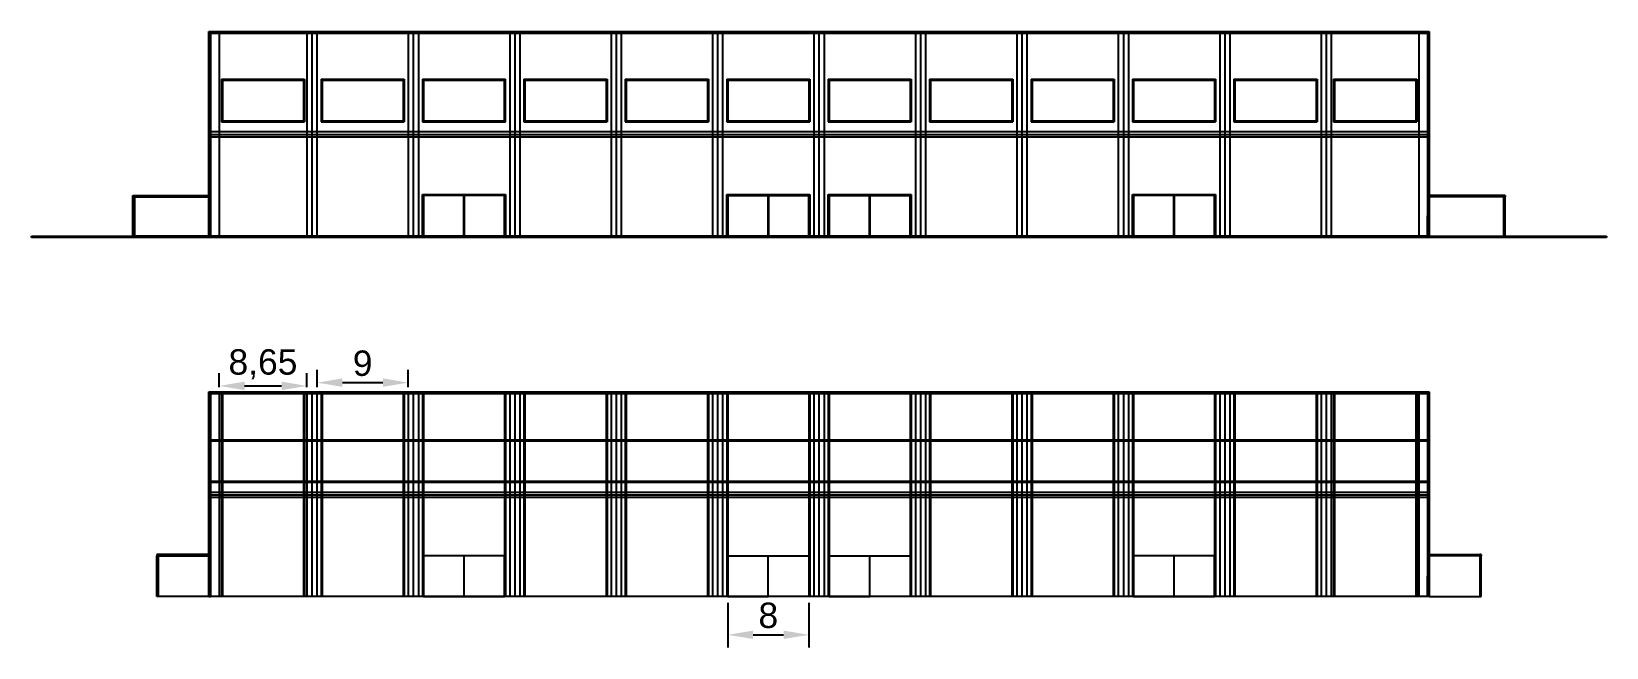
# Model space of a CAD drawing. Header units: millimetres. Extents: x 332 to 3202, y 307 to 1426.
# Drawn here: x 1734.3 to 1889.6, y 594.1 to 654.8 of the extents above; entities that cross this region are included whole.
import ezdxf

# ---------------------------------------------------------------- set-up
doc = ezdxf.new("R2010")
doc.units = ezdxf.units.MM
doc.styles.get("Standard").update_dxf_attribs({"font": 'arial.ttf'})
doc.dimstyles.new('ISO-25', dxfattribs={"dimtxt": 2.5, "dimasz": 2.5, "dimexe": 1.25, "dimexo": 0.625, "dimtad": 1, "dimtxsty": 'Standard', "dimcen": 2.5, "dimadec": 0, "dimazin": 0, "dimtfac": 1, "dimtmove": 0, "dimatfit": 3, "dimfxl": 1, "dimarcsym": 0})

# ---------------------------------------------------------------- blocks, each defined once
blk = doc.blocks.new('*D13')
at = {"color": 0, "lineweight": -2, "transparency": 16777216}
for p, q in [((1752.81, 619.75), (1752.81, 621.12)), ((1755.31, 619.87), (1758.96, 619.87)), ((1761.46, 619.75), (1761.46, 621.12))]:
    blk.add_line(p, q, dxfattribs=at)
at = {"color": 0, "transparency": 16777216}
for points in [[(1755.31, 620.29), (1755.31, 619.45), (1752.81, 619.87)], [(1758.96, 620.29), (1758.96, 619.45), (1761.46, 619.87)]]:
    blk.add_solid(points, dxfattribs=at)
at = {"layer": 'Defpoints', "color": 0, "transparency": 16777216}
for p in [(1761.46, 619.87), (1752.81, 619.12), (1761.46, 619.12)]:
    blk.add_point(p, dxfattribs=at)
at = {"color": 0, "transparency": 16777216, "insert": (1757.13, 622), "char_height": 2.5, "attachment_point": 5}
blk.add_mtext('8,65', dxfattribs=at)
blk = doc.blocks.new('*D14')
at = {"color": 0, "lineweight": -2, "transparency": 16777216}
for p, q in [((1762.46, 619.75), (1762.46, 621.44)), ((1771.46, 619.75), (1771.46, 621.44)), ((1764.96, 620.19), (1768.96, 620.19))]:
    blk.add_line(p, q, dxfattribs=at)
at = {"color": 0, "transparency": 16777216}
for points in [[(1764.96, 620.61), (1764.96, 619.78), (1762.46, 620.19)], [(1768.96, 620.61), (1768.96, 619.78), (1771.46, 620.19)]]:
    blk.add_solid(points, dxfattribs=at)
at = {"layer": 'Defpoints', "color": 0, "transparency": 16777216}
for p in [(1771.46, 620.19), (1762.46, 619.12), (1771.46, 619.12)]:
    blk.add_point(p, dxfattribs=at)
at = {"color": 0, "transparency": 16777216, "insert": (1766.96, 622.09), "char_height": 2.5, "attachment_point": 5}
blk.add_mtext('9', dxfattribs=at)
blk = doc.blocks.new('*D15')
at = {"color": 0, "lineweight": -2, "transparency": 16777216}
for p, q in [((1802.96, 598.5), (1802.96, 594.09)), ((1810.96, 598.5), (1810.96, 594.09)), ((1805.46, 595.34), (1808.46, 595.34))]:
    blk.add_line(p, q, dxfattribs=at)
at = {"color": 0, "transparency": 16777216}
for points in [[(1805.46, 595.76), (1805.46, 594.93), (1802.96, 595.34)], [(1808.46, 595.76), (1808.46, 594.93), (1810.96, 595.34)]]:
    blk.add_solid(points, dxfattribs=at)
at = {"layer": 'Defpoints', "color": 0, "transparency": 16777216}
for p in [(1802.96, 599.12), (1810.96, 599.12), (1810.96, 595.34)]:
    blk.add_point(p, dxfattribs=at)
at = {"color": 0, "transparency": 16777216, "insert": (1806.96, 597.25), "char_height": 2.5, "attachment_point": 5}
blk.add_mtext('8', dxfattribs=at)

msp = doc.modelspace()

# ---------------------------------------------------------------- linework, layer by layer
at = {"color": 7, "true_color": 0xffffff}
for p, q in [((1751.807, 654.641), (1751.807, 654.791)), ((1751.807, 654.791), (1872.107, 654.791)), ((1751.807, 654.641), (1872.107, 654.641)), ((1751.807, 634.641), (1751.807, 654.641)), ((1751.957, 654.641), (1751.957, 634.641)), ((1752.807, 654.641), (1752.807, 634.641)), ((1752.807, 654.641), (1753.132, 654.641)), ((1753.132, 654.641), (1753.032, 654.641)), ((1761.457, 654.641), (1761.132, 654.641)), ((1761.132, 654.641), (1761.232, 654.641)), ((1761.457, 654.641), (1761.457, 634.641)), ((1761.957, 654.641), (1761.957, 634.641)), ((1762.457, 654.641), (1762.457, 634.641)), ((1762.457, 654.641), (1762.957, 654.641)), ((1762.957, 654.641), (1762.857, 654.641)), ((1771.457, 654.641), (1770.957, 654.641)), ((1770.957, 654.641), (1771.057, 654.641)), ((1771.457, 654.641), (1771.457, 634.641)), ((1771.957, 654.641), (1771.957, 634.641)), ((1772.457, 654.641), (1772.457, 634.641)), ((1781.457, 654.641), (1781.457, 634.641)), ((1781.957, 654.641), (1781.957, 634.641)), ((1782.457, 654.641), (1782.457, 634.641)), ((1791.457, 654.641), (1791.457, 634.641)), ((1791.957, 654.641), (1791.957, 634.641)), ((1792.457, 654.641), (1792.457, 634.641)), ((1801.457, 654.641), (1801.457, 634.641)), ((1801.957, 654.641), (1801.957, 634.641)), ((1802.457, 654.641), (1802.457, 634.641)), ((1811.457, 654.641), (1811.457, 634.641)), ((1811.957, 654.641), (1811.957, 634.641)), ((1812.457, 654.641), (1812.457, 634.641)), ((1821.466, 654.641), (1821.466, 634.641)), ((1821.966, 654.641), (1821.966, 634.641)), ((1822.466, 654.641), (1822.466, 634.641)), ((1831.466, 654.641), (1831.466, 634.641)), ((1831.966, 654.641), (1831.966, 634.641)), ((1832.466, 654.641), (1832.466, 634.641)), ((1841.466, 654.641), (1841.466, 634.641)), ((1841.966, 654.641), (1841.966, 634.641)), ((1842.466, 654.641), (1842.466, 634.641)), ((1851.466, 654.641), (1851.466, 634.641)), ((1851.966, 654.641), (1851.966, 634.641)), ((1852.466, 654.641), (1852.466, 634.641)), ((1861.466, 654.641), (1861.466, 634.641)), ((1861.966, 654.641), (1861.966, 634.641)), ((1862.466, 654.641), (1862.466, 634.641)), ((1871.11, 654.641), (1871.11, 634.641)), ((1871.957, 654.641), (1871.957, 634.641)), ((1872.107, 654.791), (1872.107, 654.641)), ((1872.107, 654.641), (1872.107, 634.641)), ((1751.807, 649.991), (1751.807, 650.091)), ((1751.807, 645.991), (1751.807, 649.991)), ((1751.807, 647.991), (1751.807, 648.091)), ((1751.807, 645.991), (1751.807, 647.991)), ((1751.807, 645.891), (1751.807, 645.991)), ((1751.807, 645.891), (1751.807, 645.991)), ((1751.807, 644.891), (1751.807, 645.891)), ((1751.807, 644.891), (1751.807, 645.891)), ((1872.107, 644.891), (1751.807, 644.891)), ((1751.807, 634.641), (1751.807, 644.641)), ((1751.807, 644.641), (1872.107, 644.641)), ((1872.107, 644.641), (1872.107, 645.641)), ((1872.107, 644.641), (1872.107, 645.141)), ((1872.107, 644.641), (1872.107, 645.141)), ((1872.107, 644.641), (1872.107, 644.891)), ((1872.107, 644.641), (1872.107, 644.141)), ((1872.107, 644.641), (1872.107, 644.141)), ((1872.107, 644.641), (1872.107, 644.391)), ((1872.107, 644.391), (1751.807, 644.391)), ((1872.107, 634.641), (1751.807, 634.641)), ((1751.807, 619.122), (1751.807, 619.272)), ((1751.807, 619.272), (1872.107, 619.272)), ((1751.807, 619.122), (1872.107, 619.122)), ((1751.807, 599.122), (1751.807, 619.122)), ((1751.957, 619.122), (1751.957, 599.122)), ((1752.807, 619.122), (1752.807, 599.122)), ((1752.807, 619.122), (1753.132, 619.122)), ((1753.132, 619.122), (1753.032, 619.122)), ((1761.457, 619.122), (1761.132, 619.122)), ((1761.132, 619.122), (1761.232, 619.122)), ((1761.457, 619.122), (1761.457, 599.122)), ((1761.957, 619.122), (1761.957, 599.122)), ((1762.457, 619.122), (1762.457, 599.122)), ((1762.457, 619.122), (1762.957, 619.122)), ((1762.957, 619.122), (1762.857, 619.122)), ((1771.457, 619.122), (1770.957, 619.122)), ((1770.957, 619.122), (1771.057, 619.122)), ((1771.457, 619.122), (1771.457, 599.122)), ((1771.957, 619.122), (1771.957, 599.122)), ((1772.457, 619.122), (1772.457, 599.122)), ((1781.457, 619.122), (1781.457, 599.122)), ((1781.957, 619.122), (1781.957, 599.122)), ((1782.457, 619.122), (1782.457, 599.122)), ((1791.457, 619.122), (1791.457, 599.122)), ((1791.957, 619.122), (1791.957, 599.122)), ((1792.457, 619.122), (1792.457, 599.122)), ((1801.457, 619.122), (1801.457, 599.122)), ((1801.957, 619.122), (1801.957, 599.122)), ((1802.457, 619.122), (1802.457, 599.122)), ((1811.457, 619.122), (1811.457, 599.122)), ((1811.957, 619.122), (1811.957, 599.122)), ((1812.457, 619.122), (1812.457, 599.122)), ((1821.466, 619.122), (1821.466, 599.122)), ((1821.966, 619.122), (1821.966, 599.122)), ((1822.466, 619.122), (1822.466, 599.122)), ((1831.466, 619.122), (1831.466, 599.122)), ((1831.966, 619.122), (1831.966, 599.122)), ((1832.466, 619.122), (1832.466, 599.122)), ((1841.466, 619.122), (1841.466, 599.122)), ((1841.966, 619.122), (1841.966, 599.122)), ((1842.466, 619.122), (1842.466, 599.122)), ((1851.466, 619.122), (1851.466, 599.122)), ((1851.966, 619.122), (1851.966, 599.122)), ((1852.466, 619.122), (1852.466, 599.122)), ((1861.466, 619.122), (1861.466, 599.122)), ((1861.966, 619.122), (1861.966, 599.122)), ((1862.466, 619.122), (1862.466, 599.122)), ((1871.11, 619.122), (1871.11, 599.122)), ((1871.957, 619.122), (1871.957, 599.122)), ((1872.107, 619.272), (1872.107, 619.122)), ((1872.107, 619.122), (1872.107, 599.122)), ((1751.807, 614.472), (1751.807, 614.572)), ((1751.807, 610.472), (1751.807, 614.472)), ((1751.807, 612.472), (1751.807, 612.572)), ((1751.807, 610.472), (1751.807, 612.472)), ((1751.807, 610.372), (1751.807, 610.472)), ((1751.807, 610.372), (1751.807, 610.472)), ((1751.807, 609.372), (1751.807, 610.372)), ((1751.807, 609.372), (1751.807, 610.372)), ((1872.107, 609.372), (1751.807, 609.372)), ((1751.807, 599.122), (1751.807, 609.122)), ((1751.807, 609.122), (1872.107, 609.122)), ((1872.107, 608.872), (1751.807, 608.872)), ((1872.107, 609.122), (1872.107, 610.122)), ((1872.107, 609.122), (1872.107, 609.622)), ((1872.107, 609.122), (1872.107, 609.622)), ((1872.107, 609.122), (1872.107, 609.372)), ((1872.107, 609.122), (1872.107, 608.622)), ((1872.107, 609.122), (1872.107, 608.622)), ((1872.107, 609.122), (1872.107, 608.872)), ((1872.107, 599.122), (1751.807, 599.122))]:
    msp.add_line(p, q, dxfattribs=at)
at = {"color": 40, "true_color": 0xf8d731}
for p, q in [((1772.457, 654.641), (1772.857, 654.641)), ((1782.457, 654.641), (1782.857, 654.641)), ((1792.457, 654.641), (1792.857, 654.641)), ((1802.457, 654.641), (1802.857, 654.641)), ((1812.457, 654.641), (1812.857, 654.641)), ((1822.466, 654.641), (1822.866, 654.641)), ((1832.466, 654.641), (1832.866, 654.641)), ((1842.466, 654.641), (1842.866, 654.641)), ((1852.466, 654.641), (1852.866, 654.641)), ((1862.466, 654.641), (1862.791, 654.641)), ((1772.457, 619.122), (1772.857, 619.122)), ((1782.457, 619.122), (1782.857, 619.122)), ((1792.457, 619.122), (1792.857, 619.122)), ((1802.457, 619.122), (1802.857, 619.122)), ((1812.457, 619.122), (1812.857, 619.122)), ((1822.466, 619.122), (1822.866, 619.122)), ((1832.466, 619.122), (1832.866, 619.122)), ((1842.466, 619.122), (1842.866, 619.122)), ((1852.466, 619.122), (1852.866, 619.122)), ((1862.466, 619.122), (1862.791, 619.122))]:
    msp.add_line(p, q, dxfattribs=at)
at = {"color": 5}
for p, q in [((1753.032, 650.091), (1753.032, 645.891)), ((1753.032, 650.091), (1761.232, 650.091)), ((1753.032, 649.991), (1761.232, 649.991)), ((1753.132, 650.091), (1753.132, 645.891)), ((1761.132, 650.091), (1761.132, 645.891)), ((1761.232, 650.091), (1761.232, 645.891)), ((1762.857, 650.091), (1762.857, 645.891)), ((1762.857, 650.091), (1771.057, 650.091)), ((1762.857, 649.991), (1771.057, 649.991)), ((1762.957, 650.091), (1762.957, 645.891)), ((1770.957, 650.091), (1770.957, 645.891)), ((1771.057, 650.091), (1771.057, 645.891)), ((1772.857, 650.091), (1772.857, 645.891)), ((1772.857, 650.091), (1781.057, 650.091)), ((1772.857, 649.991), (1781.057, 649.991)), ((1772.957, 650.091), (1772.957, 645.891)), ((1780.957, 649.991), (1780.957, 650.091)), ((1780.957, 645.991), (1780.957, 649.991)), ((1781.057, 649.991), (1781.057, 650.091)), ((1781.057, 645.991), (1781.057, 649.991)), ((1782.857, 650.091), (1782.857, 645.891)), ((1782.857, 650.091), (1791.057, 650.091)), ((1782.857, 649.991), (1791.057, 649.991)), ((1782.957, 650.091), (1782.957, 645.891)), ((1790.957, 650.091), (1790.957, 645.891)), ((1791.057, 650.091), (1791.057, 645.891)), ((1792.857, 650.091), (1792.857, 645.891)), ((1792.857, 650.091), (1801.057, 650.091)), ((1792.857, 649.991), (1801.057, 649.991)), ((1792.957, 650.091), (1792.957, 645.891)), ((1800.957, 650.091), (1800.957, 645.891)), ((1801.057, 650.091), (1801.057, 645.891)), ((1802.857, 650.091), (1802.857, 645.891)), ((1802.857, 650.091), (1811.057, 650.091)), ((1802.857, 649.991), (1811.057, 649.991)), ((1802.957, 650.091), (1802.957, 645.891)), ((1810.957, 650.091), (1810.957, 645.891)), ((1811.057, 650.091), (1811.057, 645.891)), ((1812.857, 650.091), (1812.857, 645.891)), ((1812.857, 650.091), (1821.057, 650.091)), ((1812.857, 649.991), (1821.057, 649.991)), ((1812.957, 650.091), (1812.957, 645.891)), ((1820.957, 650.091), (1820.957, 645.891)), ((1821.057, 650.091), (1821.057, 645.891)), ((1822.866, 650.091), (1822.866, 645.891)), ((1822.866, 650.091), (1831.066, 650.091)), ((1822.866, 649.991), (1831.066, 649.991)), ((1822.966, 650.091), (1822.966, 645.891)), ((1830.966, 650.091), (1830.966, 645.891)), ((1831.066, 650.091), (1831.066, 645.891)), ((1832.866, 650.091), (1832.866, 645.891)), ((1832.866, 650.091), (1841.066, 650.091)), ((1832.866, 649.991), (1841.066, 649.991)), ((1832.966, 650.091), (1832.966, 645.891)), ((1840.966, 650.091), (1840.966, 645.891)), ((1841.066, 650.091), (1841.066, 645.891)), ((1842.866, 650.091), (1842.866, 645.891)), ((1842.866, 650.091), (1851.066, 650.091)), ((1842.866, 649.991), (1851.066, 649.991)), ((1842.966, 650.091), (1842.966, 645.891)), ((1850.966, 650.091), (1850.966, 645.891)), ((1851.066, 650.091), (1851.066, 645.891)), ((1852.866, 650.091), (1852.866, 645.891)), ((1852.866, 650.091), (1861.066, 650.091)), ((1852.866, 649.991), (1861.066, 649.991)), ((1852.966, 650.091), (1852.966, 645.891)), ((1860.966, 650.091), (1860.966, 645.891)), ((1861.066, 650.091), (1861.066, 645.891)), ((1862.691, 650.091), (1862.691, 645.891)), ((1862.691, 650.091), (1870.891, 650.091)), ((1862.691, 649.991), (1870.891, 649.991)), ((1862.791, 650.091), (1862.791, 645.891)), ((1870.791, 650.091), (1870.791, 645.891)), ((1870.891, 650.091), (1870.891, 645.891)), ((1753.032, 645.991), (1761.232, 645.991)), ((1753.032, 645.891), (1761.232, 645.891)), ((1762.857, 645.991), (1771.057, 645.991)), ((1762.857, 645.891), (1771.057, 645.891)), ((1772.857, 645.991), (1781.057, 645.991)), ((1772.857, 645.891), (1781.057, 645.891)), ((1780.957, 645.891), (1780.957, 645.991)), ((1781.057, 645.891), (1781.057, 645.991)), ((1782.857, 645.991), (1791.057, 645.991)), ((1782.857, 645.891), (1791.057, 645.891)), ((1792.857, 645.991), (1801.057, 645.991)), ((1792.857, 645.891), (1801.057, 645.891)), ((1802.857, 645.991), (1811.057, 645.991)), ((1802.857, 645.891), (1811.057, 645.891)), ((1812.857, 645.991), (1821.057, 645.991)), ((1812.857, 645.891), (1821.057, 645.891)), ((1822.866, 645.991), (1831.066, 645.991)), ((1822.866, 645.891), (1831.066, 645.891)), ((1832.866, 645.991), (1841.066, 645.991)), ((1832.866, 645.891), (1841.066, 645.891)), ((1842.866, 645.991), (1851.066, 645.991)), ((1842.866, 645.891), (1851.066, 645.891)), ((1852.866, 645.991), (1861.066, 645.991)), ((1852.866, 645.891), (1861.066, 645.891)), ((1862.691, 645.991), (1870.891, 645.991)), ((1862.691, 645.891), (1870.891, 645.891)), ((1753.032, 619.122), (1753.032, 599.122)), ((1753.132, 619.122), (1753.132, 599.122)), ((1761.132, 619.122), (1761.132, 599.122)), ((1761.232, 619.122), (1761.232, 599.122)), ((1762.857, 619.122), (1762.857, 599.122)), ((1762.957, 619.122), (1762.957, 599.122)), ((1770.957, 619.122), (1770.957, 599.122)), ((1771.057, 619.122), (1771.057, 599.122)), ((1772.857, 619.122), (1772.857, 599.122)), ((1772.957, 619.122), (1772.957, 599.122)), ((1780.957, 619.122), (1780.957, 599.122)), ((1781.057, 619.122), (1781.057, 599.122)), ((1782.857, 619.122), (1782.857, 599.122)), ((1782.957, 619.122), (1782.957, 599.122)), ((1790.957, 619.122), (1790.957, 599.122)), ((1791.057, 619.122), (1791.057, 599.122)), ((1792.857, 619.122), (1792.857, 599.122)), ((1792.957, 619.122), (1792.957, 599.122)), ((1800.957, 619.122), (1800.957, 599.122)), ((1801.057, 619.122), (1801.057, 599.122)), ((1802.857, 619.122), (1802.857, 599.122)), ((1802.957, 619.122), (1802.957, 599.122)), ((1810.957, 619.122), (1810.957, 599.122)), ((1811.057, 619.122), (1811.057, 599.122)), ((1812.857, 619.122), (1812.857, 599.122)), ((1812.957, 619.122), (1812.957, 599.122)), ((1820.957, 619.122), (1820.957, 599.122)), ((1821.057, 619.122), (1821.057, 599.122)), ((1822.866, 619.122), (1822.866, 599.122)), ((1822.966, 619.122), (1822.966, 599.122)), ((1830.966, 619.122), (1830.966, 599.122)), ((1831.066, 619.122), (1831.066, 599.122)), ((1832.866, 619.122), (1832.866, 599.122)), ((1832.966, 619.122), (1832.966, 599.122)), ((1840.966, 619.122), (1840.966, 599.122)), ((1841.066, 619.122), (1841.066, 599.122)), ((1842.866, 619.122), (1842.866, 599.122)), ((1842.966, 619.122), (1842.966, 599.122)), ((1850.966, 619.122), (1850.966, 599.122)), ((1851.066, 619.122), (1851.066, 599.122)), ((1852.866, 619.122), (1852.866, 599.122)), ((1852.966, 619.122), (1852.966, 599.122)), ((1860.966, 619.122), (1860.966, 599.122)), ((1861.066, 619.122), (1861.066, 599.122)), ((1862.691, 619.122), (1862.691, 599.122)), ((1862.791, 619.122), (1862.791, 599.122)), ((1870.791, 619.122), (1870.791, 599.122)), ((1870.891, 619.122), (1870.891, 599.122)), ((1751.807, 614.572), (1872.107, 614.572)), ((1751.807, 614.472), (1872.107, 614.472)), ((1751.807, 610.472), (1872.107, 610.472)), ((1751.807, 610.372), (1872.107, 610.372))]:
    msp.add_line(p, q, dxfattribs=at)
at = {"color": 3}
for p, q in [((1744.307, 634.641), (1744.307, 638.641)), ((1744.307, 638.641), (1751.807, 638.641)), ((1744.307, 638.641), (1744.307, 638.491)), ((1744.307, 638.641), (1744.457, 638.641)), ((1744.307, 638.491), (1751.807, 638.491)), ((1744.457, 638.641), (1744.457, 634.641)), ((1751.807, 638.641), (1751.807, 634.641)), ((1751.807, 638.641), (1751.957, 638.641)), ((1751.957, 638.641), (1751.957, 636.641)), ((1872.107, 638.641), (1871.957, 638.641)), ((1871.957, 638.641), (1871.957, 636.641)), ((1879.607, 638.641), (1872.107, 638.641)), ((1872.107, 638.641), (1872.107, 634.641)), ((1879.607, 638.491), (1872.107, 638.491)), ((1879.607, 638.641), (1879.457, 638.641)), ((1879.457, 638.641), (1879.457, 634.641)), ((1879.607, 634.641), (1879.607, 638.641)), ((1879.607, 638.641), (1879.607, 638.491)), ((1751.957, 636.641), (1751.807, 636.641)), ((1751.957, 634.641), (1751.957, 636.641)), ((1871.957, 636.641), (1871.957, 634.641)), ((1872.107, 636.641), (1871.957, 636.641)), ((1872.107, 634.641), (1872.107, 636.641)), ((1734.307, 634.491), (1734.307, 634.641)), ((1734.307, 634.641), (1744.457, 634.641)), ((1744.307, 634.491), (1734.307, 634.491)), ((1751.807, 634.641), (1744.307, 634.641)), ((1889.607, 634.491), (1744.307, 634.491)), ((1744.457, 634.641), (1879.607, 634.641)), ((1751.807, 634.641), (1751.957, 634.641)), ((1871.957, 634.641), (1872.107, 634.641)), ((1872.107, 634.641), (1879.607, 634.641)), ((1879.607, 634.641), (1889.607, 634.641)), ((1889.607, 634.641), (1889.607, 634.491))]:
    msp.add_line(p, q, dxfattribs=at)
at = {"color": 1}
for p, q in [((1772.857, 634.641), (1772.857, 638.741)), ((1772.857, 638.741), (1781.057, 638.741)), ((1780.957, 638.641), (1772.957, 638.641)), ((1772.957, 638.641), (1772.957, 634.641)), ((1777.007, 638.641), (1776.907, 638.641)), ((1776.907, 638.641), (1776.907, 634.641)), ((1776.957, 634.641), (1776.957, 638.641)), ((1777.007, 634.641), (1777.007, 638.641)), ((1780.957, 634.641), (1780.957, 638.641)), ((1781.057, 638.741), (1781.057, 634.641)), ((1802.857, 634.641), (1802.857, 638.741)), ((1802.857, 638.741), (1811.057, 638.741)), ((1802.957, 634.641), (1802.957, 638.641)), ((1802.957, 638.641), (1806.957, 638.641)), ((1810.957, 638.641), (1802.957, 638.641)), ((1802.957, 638.641), (1802.957, 634.641)), ((1807.007, 638.641), (1806.907, 638.641)), ((1806.907, 638.641), (1806.907, 634.641)), ((1806.957, 634.641), (1806.957, 638.641)), ((1806.957, 638.641), (1810.957, 638.641)), ((1806.957, 634.641), (1806.957, 638.641)), ((1807.007, 634.641), (1807.007, 638.641)), ((1810.957, 638.641), (1810.957, 634.641)), ((1810.957, 634.641), (1810.957, 638.641)), ((1811.057, 638.741), (1811.057, 634.641)), ((1812.857, 634.641), (1812.857, 638.741)), ((1812.857, 638.741), (1821.057, 638.741)), ((1812.957, 634.641), (1812.957, 638.641)), ((1812.957, 638.641), (1820.957, 638.641)), ((1820.957, 638.641), (1812.957, 638.641)), ((1812.957, 638.641), (1812.957, 634.641)), ((1817.007, 638.641), (1816.907, 638.641)), ((1816.907, 638.641), (1816.907, 634.641)), ((1816.957, 634.641), (1816.957, 638.641)), ((1816.957, 634.641), (1816.957, 638.641)), ((1817.007, 634.641), (1817.007, 638.641)), ((1820.957, 638.641), (1820.957, 634.641)), ((1820.957, 634.641), (1820.957, 638.641)), ((1821.057, 638.741), (1821.057, 634.641)), ((1842.866, 634.641), (1842.866, 638.741)), ((1842.866, 638.741), (1851.066, 638.741)), ((1850.966, 638.641), (1842.966, 638.641)), ((1842.966, 638.641), (1842.966, 634.641)), ((1850.966, 638.641), (1842.966, 638.641)), ((1842.966, 638.641), (1842.966, 634.641)), ((1847.016, 638.641), (1846.916, 638.641)), ((1846.916, 638.641), (1846.916, 634.641)), ((1846.966, 634.641), (1846.966, 638.641)), ((1846.966, 634.641), (1846.966, 638.641)), ((1847.016, 634.641), (1847.016, 638.641)), ((1850.966, 634.641), (1850.966, 638.641)), ((1850.966, 634.641), (1850.966, 638.641)), ((1851.066, 638.741), (1851.066, 634.641)), ((1751.957, 636.641), (1751.807, 636.641)), ((1751.807, 636.641), (1751.807, 634.641)), ((1751.957, 634.641), (1751.957, 636.641)), ((1871.957, 634.641), (1871.957, 636.641)), ((1871.957, 636.641), (1872.107, 636.641)), ((1751.807, 634.641), (1751.957, 634.641)), ((1772.957, 634.641), (1772.857, 634.641)), ((1772.957, 634.641), (1780.957, 634.641)), ((1772.957, 634.641), (1776.957, 634.641)), ((1776.907, 634.641), (1776.957, 634.641)), ((1776.957, 634.641), (1777.007, 634.641)), ((1781.057, 634.641), (1780.957, 634.641)), ((1802.957, 634.641), (1802.857, 634.641)), ((1802.957, 634.641), (1806.957, 634.641)), ((1802.957, 634.641), (1810.957, 634.641)), ((1802.957, 634.641), (1806.957, 634.641)), ((1806.907, 634.641), (1806.957, 634.641)), ((1810.957, 634.641), (1806.957, 634.641)), ((1806.957, 634.641), (1807.007, 634.641)), ((1811.057, 634.641), (1810.957, 634.641)), ((1812.957, 634.641), (1812.857, 634.641)), ((1820.957, 634.641), (1812.957, 634.641)), ((1812.957, 634.641), (1816.957, 634.641)), ((1812.957, 634.641), (1820.957, 634.641)), ((1812.957, 634.641), (1816.957, 634.641)), ((1816.907, 634.641), (1816.957, 634.641)), ((1816.957, 634.641), (1817.007, 634.641)), ((1821.057, 634.641), (1820.957, 634.641)), ((1842.966, 634.641), (1842.866, 634.641)), ((1842.966, 634.641), (1850.966, 634.641)), ((1842.966, 634.641), (1846.966, 634.641)), ((1842.966, 634.641), (1850.966, 634.641)), ((1842.966, 634.641), (1846.966, 634.641)), ((1846.916, 634.641), (1846.966, 634.641)), ((1846.966, 634.641), (1847.016, 634.641)), ((1851.066, 634.641), (1850.966, 634.641)), ((1872.107, 634.641), (1871.957, 634.641)), ((1751.807, 603.272), (1746.657, 603.272)), ((1746.657, 603.272), (1746.657, 603.122)), ((1746.657, 603.272), (1746.807, 603.272)), ((1746.657, 599.122), (1746.657, 603.122)), ((1746.657, 603.122), (1751.807, 603.122)), ((1746.807, 603.272), (1746.807, 599.122)), ((1751.807, 603.122), (1751.807, 603.272)), ((1751.807, 603.122), (1751.807, 599.122)), ((1780.957, 603.122), (1772.957, 603.122)), ((1772.957, 603.122), (1772.957, 599.122)), ((1776.957, 599.122), (1776.957, 603.122)), ((1780.957, 599.122), (1780.957, 603.122)), ((1802.957, 599.122), (1802.957, 603.122)), ((1802.957, 603.122), (1806.957, 603.122)), ((1806.957, 599.122), (1806.957, 603.122)), ((1806.957, 603.122), (1810.957, 603.122)), ((1810.957, 603.122), (1810.957, 599.122)), ((1812.957, 599.122), (1812.957, 603.122)), ((1812.957, 603.122), (1820.957, 603.122)), ((1816.957, 599.122), (1816.957, 603.122)), ((1820.957, 603.122), (1820.957, 599.122)), ((1850.966, 603.122), (1842.966, 603.122)), ((1842.966, 603.122), (1842.966, 599.122)), ((1846.966, 599.122), (1846.966, 603.122)), ((1850.966, 599.122), (1850.966, 603.122)), ((1872.107, 603.122), (1872.107, 603.272)), ((1872.107, 603.272), (1877.257, 603.272)), ((1877.257, 603.122), (1872.107, 603.122)), ((1872.107, 603.122), (1872.107, 599.122)), ((1877.257, 603.272), (1877.107, 603.272)), ((1877.107, 603.272), (1877.107, 599.122)), ((1877.257, 603.272), (1877.257, 603.122)), ((1877.257, 599.122), (1877.257, 603.122)), ((1751.957, 601.122), (1751.807, 601.122)), ((1751.807, 601.122), (1751.807, 599.122)), ((1751.957, 599.122), (1751.957, 601.122)), ((1871.957, 599.122), (1871.957, 601.122)), ((1871.957, 601.122), (1872.107, 601.122)), ((1751.807, 599.122), (1746.657, 599.122)), ((1751.807, 599.122), (1751.957, 599.122)), ((1772.957, 599.122), (1780.957, 599.122)), ((1772.957, 599.122), (1776.957, 599.122)), ((1802.957, 599.122), (1806.957, 599.122)), ((1810.957, 599.122), (1806.957, 599.122)), ((1820.957, 599.122), (1812.957, 599.122)), ((1812.957, 599.122), (1816.957, 599.122)), ((1842.966, 599.122), (1850.966, 599.122)), ((1842.966, 599.122), (1846.966, 599.122)), ((1872.107, 599.122), (1871.957, 599.122)), ((1872.107, 599.122), (1877.257, 599.122))]:
    msp.add_line(p, q, dxfattribs=at)

# ---------------------------------------------------------------- dimensions: what is measured, and where the dimension line sits
at = {"color": 7, "true_color": 0xffffff}
for base, p1, p2, picture, middle in [((1761.457, 619.871), (1752.807, 619.122), (1761.457, 619.122), '*D13', (1757.132, 621.999)), ((1771.457, 620.192), (1762.457, 619.122), (1771.457, 619.122), '*D14', (1766.957, 622.093))]:
    dim = msp.add_linear_dim(base=base, p1=p1, p2=p2, dimstyle='ISO-25', dxfattribs=at)
    dim.commit()
    dim.dimension.update_dxf_attribs({"geometry": picture, "text_midpoint": middle})
at = {"color": 1}
dim = msp.add_linear_dim(base=(1810.957, 595.345), p1=(1802.957, 599.122), p2=(1810.957, 599.122), dimstyle='ISO-25', dxfattribs=at)
dim.commit()
dim.dimension.update_dxf_attribs({"geometry": '*D15', "text_midpoint": (1806.957, 597.246)})

doc.saveas('drawing.dxf')
